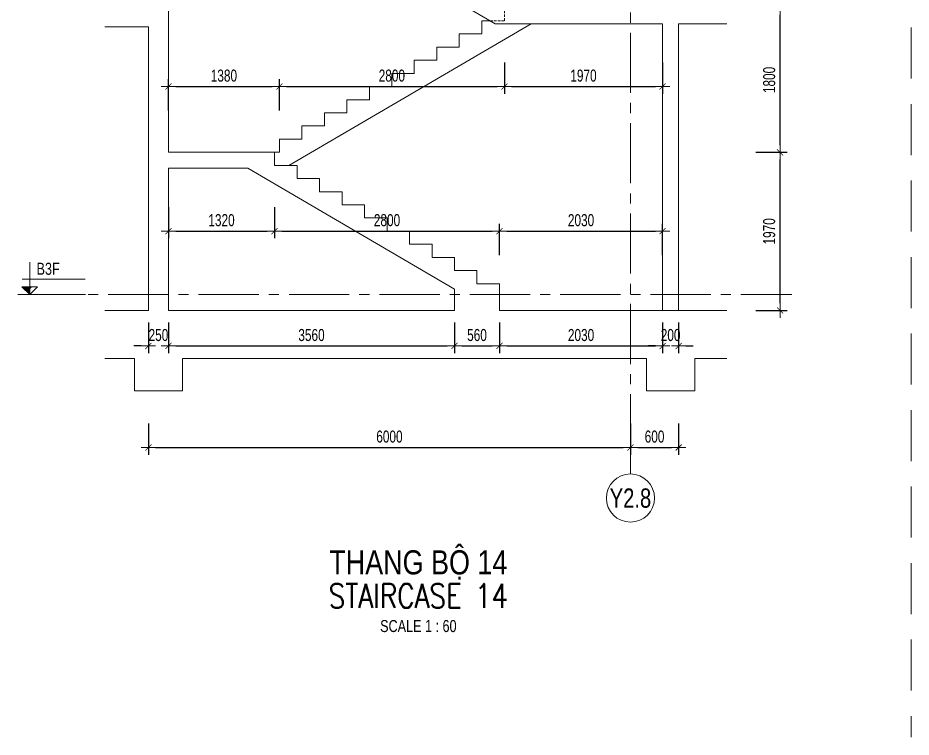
# Model space of a CAD drawing. Header units: millimetres. Extents: x -179076 to 254975, y -18667 to 296191.
# Drawn here: x 128388 to 139506, y 42634 to 51589 of the extents above; entities that cross this region are included whole.
import ezdxf
from ezdxf.enums import TextEntityAlignment as Align

# ---------------------------------------------------------------- set-up
doc = ezdxf.new("R2010")
doc.units = ezdxf.units.MM
doc.linetypes.add('CENTER2', pattern=[1.125, 0.75, -0.125, 0.125, -0.125])
doc.linetypes.add('HIDDEN2', pattern=[4.762499999999999, 3.175, -1.5875])
doc.layers.get('Defpoints').update_dxf_attribs({"color": 151, "lineweight": 9})
for name, color, linetype, lineweight in [('NDC_S_ANNO', 7, 'Continuous', 20), ('NDC_S_AXIS', 5, 'CENTER2', 13), ('NDC_S_CONTINUOUS', 3, 'Continuous', 20), ('NDC_S_DIM', 1, 'Continuous', 15), ('NDC_S_ENG TITLE', 3, 'Continuous', 20), ('NDC_S_HIDDEN', 8, 'HIDDEN2', 13), ('NDC_S_SLAB', 2, 'Continuous', 20), ('NDC_S_SYMBOL', 1, 'Continuous', 15), ('NDC_S_TEXT SYMBOL', 7, 'Continuous', 20), ('NDC_S_VN TEXT', 7, 'Continuous', 20), ('NDC_S_VN TITLE', 6, 'Continuous', 35)]:
    doc.layers.add(name, color=color, linetype=linetype, lineweight=lineweight)
doc.styles.add('NDC_ANNO', font='', dxfattribs={"width": 0.8})
doc.styles.add('NDC_DIM', font='', dxfattribs={"width": 0.75})
doc.styles.add('NDC_EN TXT', font='romans.shx', dxfattribs={"width": 0.8})
doc.styles.add('NDC_VIE TXT', font='arial.ttf', dxfattribs={"width": 0.8})
doc.styles.get('NDC_ANNO').set_extended_font_data('Dotum')
doc.styles.get('NDC_DIM').set_extended_font_data('Dotum')
doc.dimstyles.new('NDC_dim_60', dxfattribs={"dimscale": 60, "dimtxt": 2.5, "dimasz": 1.5, "dimexe": 1.5, "dimexo": 2.5, "dimgap": 1, "dimtad": 1, "dimdec": 0, "dimzin": 0, "dimdsep": 46, "dimtxsty": 'NDC_DIM', "dimblk": 'DIMMARK', "dimcen": 0.09, "dimdle": 1.2, "dimclrd": 1, "dimclre": 1, "dimclrt": 3, "dimadec": 0, "dimazin": 0, "dimtfac": 1, "dimtdec": 0, "dimtix": 1, "dimtofl": 0, "dimtmove": 0, "dimatfit": 3, "dimfxl": 5, "dimfxlon": 1, "dimtolj": 1, "dimtzin": 0, "dimarcsym": 0})

# ---------------------------------------------------------------- blocks, each defined once
blk = doc.blocks.new('DIMMARK')
at = {"layer": 'NDC_S_DIM', "color": 1}
blk.add_line((-1.5, 0), (1, 0), dxfattribs=at)
at = {"layer": 'NDC_S_DIM', "color": 2, "const_width": 0.1}
blk.add_lwpolyline([(-0.4242640687119285, -0.4242640687119285), (0.4242640687119285, 0.4242640687119285)], dxfattribs=at)
blk = doc.blocks.new('*D1864')
at = {"layer": 'Defpoints', "color": 0, "transparency": 16777216}
for p in [(130262.9576458661, 49916.01293951349), (131582.9576458749, 49916.01293951349), (131582.9576458749, 48934.19475769607)]:
    blk.add_point(p, dxfattribs=at)
at = {"layer": 'NDC_S_DIM', "color": 1, "lineweight": -2, "transparency": 16777216}
for p, q in [((130262.9576458661, 49234.19475769607), (130262.9576458661, 48844.19475769607)), ((131582.9576458749, 49234.19475769607), (131582.9576458749, 48844.19475769607)), ((130352.9576458661, 48934.19475769607), (131492.9576458749, 48934.19475769607))]:
    blk.add_line(p, q, dxfattribs=at)
at = {"layer": 'NDC_S_DIM', "color": 1, "lineweight": -2, "transparency": 16777216, "xscale": 90, "yscale": 90, "zscale": 90, "rotation": 180}
blk.add_blockref('DIMMARK', (130262.9576458661, 48934.19475769607), dxfattribs=at)
at = {"layer": 'NDC_S_DIM', "color": 1, "lineweight": -2, "transparency": 16777216, "xscale": 90, "yscale": 90, "zscale": 90}
blk.add_blockref('DIMMARK', (131582.9576458749, 48934.19475769607), dxfattribs=at)
at = {"layer": 'NDC_S_DIM', "color": 3, "transparency": 16777216, "insert": (130922.9576458705, 49069.29652160381), "char_height": 150, "attachment_point": 5, "style": 'NDC_DIM'}
blk.add_mtext('\\A1;1320', dxfattribs=at)
blk = doc.blocks.new('*D1865')
at = {"layer": 'Defpoints', "color": 0, "transparency": 16777216}
for p in [(131582.9576458749, 49916.01293951349), (134382.9576458749, 48934.19475769607), (134382.9576458749, 48279.64930315089)]:
    blk.add_point(p, dxfattribs=at)
at = {"layer": 'NDC_S_DIM', "color": 1, "lineweight": -2, "transparency": 16777216}
for p, q in [((131582.9576458749, 49234.19475769607), (131582.9576458749, 48844.19475769607)), ((131672.9576458749, 48934.19475769607), (134292.9576458749, 48934.19475769607)), ((134382.9576458749, 48634.19475769607), (134382.9576458749, 49024.19475769607))]:
    blk.add_line(p, q, dxfattribs=at)
at = {"layer": 'NDC_S_DIM', "color": 1, "lineweight": -2, "transparency": 16777216, "xscale": 90, "yscale": 90, "zscale": 90, "rotation": 180}
blk.add_blockref('DIMMARK', (131582.9576458749, 48934.19475769607), dxfattribs=at)
at = {"layer": 'NDC_S_DIM', "color": 1, "lineweight": -2, "transparency": 16777216, "xscale": 90, "yscale": 90, "zscale": 90}
blk.add_blockref('DIMMARK', (134382.9576458749, 48934.19475769607), dxfattribs=at)
at = {"layer": 'NDC_S_DIM', "color": 3, "transparency": 16777216, "insert": (132982.9576458749, 49069.29652160381), "char_height": 150, "attachment_point": 5, "style": 'NDC_DIM'}
blk.add_mtext('\\A1;2800', dxfattribs=at)
blk = doc.blocks.new('*D1866')
at = {"layer": 'Defpoints', "color": 0, "transparency": 16777216}
for p in [(136412.9576458358, 48934.19475769607), (134382.9576458749, 48279.64930315089), (136412.9576458358, 47946.01293951454)]:
    blk.add_point(p, dxfattribs=at)
at = {"layer": 'NDC_S_DIM', "color": 1, "lineweight": -2, "transparency": 16777216}
for p, q in [((134382.9576458749, 48634.19475769607), (134382.9576458749, 49024.19475769607)), ((134472.9576458749, 48934.19475769607), (136322.9576458358, 48934.19475769607)), ((136412.9576458358, 48634.19475769607), (136412.9576458358, 49024.19475769607))]:
    blk.add_line(p, q, dxfattribs=at)
at = {"layer": 'NDC_S_DIM', "color": 1, "lineweight": -2, "transparency": 16777216, "xscale": 90, "yscale": 90, "zscale": 90, "rotation": 180}
blk.add_blockref('DIMMARK', (134382.9576458749, 48934.19475769607), dxfattribs=at)
at = {"layer": 'NDC_S_DIM', "color": 1, "lineweight": -2, "transparency": 16777216, "xscale": 90, "yscale": 90, "zscale": 90}
blk.add_blockref('DIMMARK', (136412.9576458358, 48934.19475769607), dxfattribs=at)
at = {"layer": 'NDC_S_DIM', "color": 3, "transparency": 16777216, "insert": (135397.9576458554, 49069.29652160381), "char_height": 150, "attachment_point": 5, "style": 'NDC_DIM'}
blk.add_mtext('\\A1;2030', dxfattribs=at)
blk = doc.blocks.new('*D1867')
at = {"layer": 'Defpoints', "color": 0, "transparency": 16777216}
for p in [(131642.9576458749, 50734.19475769491), (130262.9576458661, 49916.01293951349), (131642.9576458749, 49916.01293951349)]:
    blk.add_point(p, dxfattribs=at)
at = {"layer": 'NDC_S_DIM', "color": 1, "lineweight": -2, "transparency": 16777216}
for p, q in [((130262.9576458661, 50434.19475769491), (130262.9576458661, 50824.19475769491)), ((131642.9576458749, 50434.19475769491), (131642.9576458749, 50824.19475769491)), ((130352.9576458661, 50734.19475769491), (131552.9576458749, 50734.19475769491))]:
    blk.add_line(p, q, dxfattribs=at)
at = {"layer": 'NDC_S_DIM', "color": 1, "lineweight": -2, "transparency": 16777216, "xscale": 90, "yscale": 90, "zscale": 90, "rotation": 180}
blk.add_blockref('DIMMARK', (130262.9576458661, 50734.19475769491), dxfattribs=at)
at = {"layer": 'NDC_S_DIM', "color": 1, "lineweight": -2, "transparency": 16777216, "xscale": 90, "yscale": 90, "zscale": 90}
blk.add_blockref('DIMMARK', (131642.9576458749, 50734.19475769491), dxfattribs=at)
at = {"layer": 'NDC_S_DIM', "color": 3, "transparency": 16777216, "insert": (130952.9576458705, 50869.29652160264), "char_height": 150, "attachment_point": 5, "style": 'NDC_DIM'}
blk.add_mtext('\\A1;1380', dxfattribs=at)
blk = doc.blocks.new('*D1868')
at = {"layer": 'Defpoints', "color": 0, "transparency": 16777216}
for p in [(134443.3800244487, 51552.37657587633), (134443.3800244487, 50734.19475769491), (131642.9576458749, 49916.01293951349)]:
    blk.add_point(p, dxfattribs=at)
at = {"layer": 'NDC_S_DIM', "color": 1, "lineweight": -2, "transparency": 16777216}
for p, q in [((134443.3800244487, 51034.19475769491), (134443.3800244487, 50644.19475769491)), ((131642.9576458749, 50434.19475769491), (131642.9576458749, 50824.19475769491)), ((131732.9576458749, 50734.19475769491), (134353.3800244487, 50734.19475769491))]:
    blk.add_line(p, q, dxfattribs=at)
at = {"layer": 'NDC_S_DIM', "color": 1, "lineweight": -2, "transparency": 16777216, "xscale": 90, "yscale": 90, "zscale": 90, "rotation": 180}
blk.add_blockref('DIMMARK', (131642.9576458749, 50734.19475769491), dxfattribs=at)
at = {"layer": 'NDC_S_DIM', "color": 1, "lineweight": -2, "transparency": 16777216, "xscale": 90, "yscale": 90, "zscale": 90}
blk.add_blockref('DIMMARK', (134443.3800244487, 50734.19475769491), dxfattribs=at)
at = {"layer": 'NDC_S_DIM', "color": 3, "transparency": 16777216, "insert": (133043.1688351618, 50869.29652160264), "char_height": 150, "attachment_point": 5, "style": 'NDC_DIM'}
blk.add_mtext('\\A1;2800', dxfattribs=at)
blk = doc.blocks.new('*D1869')
at = {"layer": 'Defpoints', "color": 0, "transparency": 16777216}
for p in [(134443.3800244487, 51552.37657587633), (136412.9576458358, 51516.01293951256), (136412.9576458358, 50734.19475769491)]:
    blk.add_point(p, dxfattribs=at)
at = {"layer": 'NDC_S_DIM', "color": 1, "lineweight": -2, "transparency": 16777216}
for p, q in [((134443.3800244487, 51034.19475769491), (134443.3800244487, 50644.19475769491)), ((136412.9576458358, 51034.19475769491), (136412.9576458358, 50644.19475769491)), ((134533.3800244487, 50734.19475769491), (136322.9576458358, 50734.19475769491))]:
    blk.add_line(p, q, dxfattribs=at)
at = {"layer": 'NDC_S_DIM', "color": 1, "lineweight": -2, "transparency": 16777216, "xscale": 90, "yscale": 90, "zscale": 90, "rotation": 180}
blk.add_blockref('DIMMARK', (134443.3800244487, 50734.19475769491), dxfattribs=at)
at = {"layer": 'NDC_S_DIM', "color": 1, "lineweight": -2, "transparency": 16777216, "xscale": 90, "yscale": 90, "zscale": 90}
blk.add_blockref('DIMMARK', (136412.9576458358, 50734.19475769491), dxfattribs=at)
at = {"layer": 'NDC_S_DIM', "color": 3, "transparency": 16777216, "insert": (135428.1688351423, 50869.29652160264), "char_height": 150, "attachment_point": 5, "style": 'NDC_DIM'}
blk.add_mtext('\\A1;1970', dxfattribs=at)
blk = doc.blocks.new('kata_block_CT')
at = {"layer": 'NDC_S_ANNO'}
blk.add_hatch(color=3, dxfattribs=at).paths.add_polyline_path([(0, 1.596954857557648), (-1.612010908633238, 1.596954857557648), (0, 0)])
at = {"layer": 'NDC_S_ANNO', "ltscale": 50}
h = blk.add_hatch(dxfattribs=at)
h.set_pattern_fill('ANSI31', color=256, scale=1.406250541793835, style=0)
h.set_pattern_definition([(45.00000000000001, (0, 5.456968210637569e-12), (-3.157122508925224, 3.157122508925225), [])])
h.paths.add_polyline_path([(0, 1.596954857557648), (0, 0), (1.612010908924276, 1.596954857557648)])
for p, q in [((-1.592704896858777, 3.140833880479477), (11.46947077315417, 3.140833880479477)), ((11.56125648126181, 5.456968210637569e-12), (-1.63869572513795, 5.456968210637569e-12))]:
    blk.add_line(p, q, dxfattribs=at)
for points in [[(0, 6.69495074864426), (0, 0)], [(0, 0), (-1.612010908924276, 1.596954857557648), (0, 1.596954857557648)], [(0, 0), (1.612010908924276, 1.596954857557648), (0, 1.596954857557648)]]:
    blk.add_lwpolyline(points, dxfattribs=at)
at = {"layer": 'NDC_S_ANNO', "color": 8, "ltscale": 50}
blk.add_lwpolyline([(0, 0), (-1.612010908633238, 1.596954857557648), (0, 1.596954857557648)], dxfattribs=at)
at = {"layer": 'NDC_S_TEXT SYMBOL', "color": 3, "style": 'NDC_ANNO', "width": 0.8}
blk.add_attdef('CT', (1.409564409346785, 4.068271311703938), '', height=2.5, dxfattribs=at)
blk = doc.blocks.new('*U187')
at = {"layer": 'NDC_S_SYMBOL'}
blk.add_line((3.061616997868383e-16, 5), (4.286263797015736e-16, 9), dxfattribs=at)
blk.add_circle((0, 0), 5, dxfattribs=at)
at = {"layer": 'NDC_S_TEXT SYMBOL', "color": 7, "style": 'NDC_ANNO', "width": 0.8}
blk.add_attdef('GRID', text='', height=4, dxfattribs=at).set_placement((0, 0), align=Align.MIDDLE)
blk = doc.blocks.new('*D1825')
at = {"layer": 'Defpoints', "color": 0, "transparency": 16777216}
for p in [(130012.9576458659, 47946.01293951466), (130262.957645866, 47946.01293951466), (130262.957645866, 47504.23702199243)]:
    blk.add_point(p, dxfattribs=at)
at = {"layer": 'NDC_S_DIM', "color": 1, "lineweight": -2, "transparency": 16777216}
for p, q in [((130012.9576458659, 47796.01293951466), (130012.9576458659, 47414.23702199243)), ((130262.957645866, 47796.01293951466), (130262.957645866, 47414.23702199243)), ((129922.9576458659, 47504.23702199243), (129832.9576458659, 47504.23702199243)), ((130352.957645866, 47504.23702199243), (130442.957645866, 47504.23702199243))]:
    blk.add_line(p, q, dxfattribs=at)
at = {"layer": 'NDC_S_DIM', "color": 1, "lineweight": -2, "transparency": 16777216, "xscale": 90, "yscale": 90, "zscale": 90}
blk.add_blockref('DIMMARK', (130012.9576458659, 47504.23702199243), dxfattribs=at)
at = {"layer": 'NDC_S_DIM', "color": 1, "lineweight": -2, "transparency": 16777216, "xscale": 90, "yscale": 90, "zscale": 90, "rotation": 180}
blk.add_blockref('DIMMARK', (130262.957645866, 47504.23702199243), dxfattribs=at)
at = {"layer": 'NDC_S_DIM', "color": 3, "transparency": 16777216, "insert": (130137.9576458659, 47639.33878590016), "char_height": 150, "attachment_point": 5, "style": 'NDC_DIM'}
blk.add_mtext('\\A1;250', dxfattribs=at)
blk = doc.blocks.new('*D1826')
at = {"layer": 'Defpoints', "color": 0, "transparency": 16777216}
for p in [(130262.957645866, 47946.01293951466), (133822.9576458749, 47946.01293951466), (133822.9576458749, 47504.23702199243)]:
    blk.add_point(p, dxfattribs=at)
at = {"layer": 'NDC_S_DIM', "color": 1, "lineweight": -2, "transparency": 16777216}
for p, q in [((130262.957645866, 47796.01293951466), (130262.957645866, 47414.23702199243)), ((133822.9576458749, 47796.01293951466), (133822.9576458749, 47414.23702199243)), ((130352.957645866, 47504.23702199243), (133732.9576458749, 47504.23702199243))]:
    blk.add_line(p, q, dxfattribs=at)
at = {"layer": 'NDC_S_DIM', "color": 1, "lineweight": -2, "transparency": 16777216, "xscale": 90, "yscale": 90, "zscale": 90, "rotation": 180}
blk.add_blockref('DIMMARK', (130262.957645866, 47504.23702199243), dxfattribs=at)
at = {"layer": 'NDC_S_DIM', "color": 1, "lineweight": -2, "transparency": 16777216, "xscale": 90, "yscale": 90, "zscale": 90}
blk.add_blockref('DIMMARK', (133822.9576458749, 47504.23702199243), dxfattribs=at)
at = {"layer": 'NDC_S_DIM', "color": 3, "transparency": 16777216, "insert": (132042.9576458705, 47639.33878590016), "char_height": 150, "attachment_point": 5, "style": 'NDC_DIM'}
blk.add_mtext('\\A1;3560', dxfattribs=at)
blk = doc.blocks.new('*D1827')
at = {"layer": 'Defpoints', "color": 0, "transparency": 16777216}
for p in [(133822.9576458749, 47946.01293951466), (134382.9576458749, 47946.01293951466), (134382.9576458749, 47504.23702199243)]:
    blk.add_point(p, dxfattribs=at)
at = {"layer": 'NDC_S_DIM', "color": 1, "lineweight": -2, "transparency": 16777216}
for p, q in [((133822.9576458749, 47796.01293951466), (133822.9576458749, 47414.23702199243)), ((134382.9576458749, 47796.01293951466), (134382.9576458749, 47414.23702199243)), ((133912.9576458749, 47504.23702199243), (134292.9576458749, 47504.23702199243))]:
    blk.add_line(p, q, dxfattribs=at)
at = {"layer": 'NDC_S_DIM', "color": 1, "lineweight": -2, "transparency": 16777216, "xscale": 90, "yscale": 90, "zscale": 90, "rotation": 180}
blk.add_blockref('DIMMARK', (133822.9576458749, 47504.23702199243), dxfattribs=at)
at = {"layer": 'NDC_S_DIM', "color": 1, "lineweight": -2, "transparency": 16777216, "xscale": 90, "yscale": 90, "zscale": 90}
blk.add_blockref('DIMMARK', (134382.9576458749, 47504.23702199243), dxfattribs=at)
at = {"layer": 'NDC_S_DIM', "color": 3, "transparency": 16777216, "insert": (134102.9576458749, 47639.33878590016), "char_height": 150, "attachment_point": 5, "style": 'NDC_DIM'}
blk.add_mtext('\\A1;560', dxfattribs=at)
blk = doc.blocks.new('*D1828')
at = {"layer": 'Defpoints', "color": 0, "transparency": 16777216}
for p in [(134382.9576458749, 47946.01293951466), (136412.9576458359, 47946.01293951464), (136412.9576458359, 47504.23702199243)]:
    blk.add_point(p, dxfattribs=at)
at = {"layer": 'NDC_S_DIM', "color": 1, "lineweight": -2, "transparency": 16777216}
for p, q in [((134382.9576458749, 47796.01293951466), (134382.9576458749, 47414.23702199243)), ((136412.9576458359, 47796.01293951464), (136412.9576458359, 47414.23702199243)), ((134472.9576458749, 47504.23702199243), (136322.9576458359, 47504.23702199243))]:
    blk.add_line(p, q, dxfattribs=at)
at = {"layer": 'NDC_S_DIM', "color": 1, "lineweight": -2, "transparency": 16777216, "xscale": 90, "yscale": 90, "zscale": 90, "rotation": 180}
blk.add_blockref('DIMMARK', (134382.9576458749, 47504.23702199243), dxfattribs=at)
at = {"layer": 'NDC_S_DIM', "color": 1, "lineweight": -2, "transparency": 16777216, "xscale": 90, "yscale": 90, "zscale": 90}
blk.add_blockref('DIMMARK', (136412.9576458359, 47504.23702199243), dxfattribs=at)
at = {"layer": 'NDC_S_DIM', "color": 3, "transparency": 16777216, "insert": (135397.9576458554, 47639.33878590016), "char_height": 150, "attachment_point": 5, "style": 'NDC_DIM'}
blk.add_mtext('\\A1;2030', dxfattribs=at)
blk = doc.blocks.new('*D1829')
at = {"layer": 'Defpoints', "color": 0, "transparency": 16777216}
for p in [(136412.9576458359, 47946.01293951464), (136612.9576458358, 47946.01293951464), (136612.9576458358, 47504.23702199243)]:
    blk.add_point(p, dxfattribs=at)
at = {"layer": 'NDC_S_DIM', "color": 1, "lineweight": -2, "transparency": 16777216}
for p, q in [((136412.9576458359, 47796.01293951464), (136412.9576458359, 47414.23702199243)), ((136612.9576458358, 47796.01293951464), (136612.9576458358, 47414.23702199243)), ((136322.9576458359, 47504.23702199243), (136232.9576458359, 47504.23702199243)), ((136702.9576458358, 47504.23702199243), (136792.9576458358, 47504.23702199243))]:
    blk.add_line(p, q, dxfattribs=at)
at = {"layer": 'NDC_S_DIM', "color": 1, "lineweight": -2, "transparency": 16777216, "xscale": 90, "yscale": 90, "zscale": 90}
blk.add_blockref('DIMMARK', (136412.9576458359, 47504.23702199243), dxfattribs=at)
at = {"layer": 'NDC_S_DIM', "color": 1, "lineweight": -2, "transparency": 16777216, "xscale": 90, "yscale": 90, "zscale": 90, "rotation": 180}
blk.add_blockref('DIMMARK', (136612.9576458358, 47504.23702199243), dxfattribs=at)
at = {"layer": 'NDC_S_DIM', "color": 3, "transparency": 16777216, "insert": (136512.9576458358, 47639.33878590016), "char_height": 150, "attachment_point": 5, "style": 'NDC_DIM'}
blk.add_mtext('\\A1;200', dxfattribs=at)
blk = doc.blocks.new('*D1917')
at = {"layer": 'Defpoints', "color": 0, "transparency": 16777216}
for p in [(130012.9576458658, 47946.01293951464), (136012.9576458359, 47946.01293951464), (136012.9576458359, 46239.69443807842)]:
    blk.add_point(p, dxfattribs=at)
at = {"layer": 'NDC_S_DIM', "color": 1, "lineweight": -2, "transparency": 16777216}
for p, q in [((130012.9576458658, 46539.69443807842), (130012.9576458658, 46149.69443807842)), ((136012.9576458359, 46539.69443807842), (136012.9576458359, 46149.69443807842)), ((130102.9576458658, 46239.69443807842), (135922.9576458359, 46239.69443807842))]:
    blk.add_line(p, q, dxfattribs=at)
at = {"layer": 'NDC_S_DIM', "color": 1, "lineweight": -2, "transparency": 16777216, "xscale": 90, "yscale": 90, "zscale": 90, "rotation": 180}
blk.add_blockref('DIMMARK', (130012.9576458658, 46239.69443807842), dxfattribs=at)
at = {"layer": 'NDC_S_DIM', "color": 1, "lineweight": -2, "transparency": 16777216, "xscale": 90, "yscale": 90, "zscale": 90}
blk.add_blockref('DIMMARK', (136012.9576458359, 46239.69443807842), dxfattribs=at)
at = {"layer": 'NDC_S_DIM', "color": 3, "transparency": 16777216, "insert": (133012.9576458508, 46374.79620198615), "char_height": 150, "attachment_point": 5, "style": 'NDC_DIM'}
blk.add_mtext('\\A1;6000', dxfattribs=at)
blk = doc.blocks.new('*D1918')
at = {"layer": 'Defpoints', "color": 0, "transparency": 16777216}
for p in [(136012.9576458359, 47946.01293951464), (136612.9576458358, 47946.01293951454), (136612.9576458358, 46239.69443807842)]:
    blk.add_point(p, dxfattribs=at)
at = {"layer": 'NDC_S_DIM', "color": 1, "lineweight": -2, "transparency": 16777216}
for p, q in [((136012.9576458359, 46539.69443807842), (136012.9576458359, 46149.69443807842)), ((136612.9576458358, 46539.69443807842), (136612.9576458358, 46149.69443807842)), ((136102.9576458359, 46239.69443807842), (136522.9576458358, 46239.69443807842))]:
    blk.add_line(p, q, dxfattribs=at)
at = {"layer": 'NDC_S_DIM', "color": 1, "lineweight": -2, "transparency": 16777216, "xscale": 90, "yscale": 90, "zscale": 90, "rotation": 180}
blk.add_blockref('DIMMARK', (136012.9576458359, 46239.69443807842), dxfattribs=at)
at = {"layer": 'NDC_S_DIM', "color": 1, "lineweight": -2, "transparency": 16777216, "xscale": 90, "yscale": 90, "zscale": 90}
blk.add_blockref('DIMMARK', (136612.9576458358, 46239.69443807842), dxfattribs=at)
at = {"layer": 'NDC_S_DIM', "color": 3, "transparency": 16777216, "insert": (136312.9576458358, 46374.79620198615), "char_height": 150, "attachment_point": 5, "style": 'NDC_DIM'}
blk.add_mtext('\\A1;600', dxfattribs=at)
blk = doc.blocks.new('Drawing name_symbol')
at = {"layer": 'NDC_S_ENG TITLE', "style": 'NDC_EN TXT', "width": 0.8}
blk.add_attdef('SECTDET1', text='', height=5, dxfattribs=at).set_placement((0, 1.011264427095739), align=Align.CENTER)
at = {"layer": 'NDC_S_TEXT SYMBOL', "lineweight": 25, "style": 'NDC_ANNO', "width": 0.8}
blk.add_attdef('SSCALE', text='', height=2.5, dxfattribs=at).set_placement((0, -3.998868953555331), align=Align.CENTER)
at = {"layer": 'NDC_S_VN TITLE', "style": 'NDC_VIE TXT', "width": 0.8}
blk.add_attdef('SECTDET2', text='', height=5, dxfattribs=at).set_placement((0, 7.970649532882817), align=Align.CENTER)
blk = doc.blocks.new('*D2073')
at = {"layer": 'Defpoints', "color": 0, "transparency": 16777216}
for p in [(131642.957645875, 49916.01293951352), (137875.0530546845, 49916.01293951352), (134382.957645875, 47946.01293951467)]:
    blk.add_point(p, dxfattribs=at)
at = {"layer": 'NDC_S_DIM', "color": 1, "lineweight": -2, "transparency": 16777216}
for p, q in [((137575.0530546845, 49916.01293951352), (137965.0530546845, 49916.01293951352)), ((137875.0530546845, 48036.01293951467), (137875.0530546845, 49826.01293951352)), ((137575.0530546845, 47946.01293951467), (137965.0530546845, 47946.01293951467))]:
    blk.add_line(p, q, dxfattribs=at)
at = {"layer": 'NDC_S_DIM', "color": 1, "lineweight": -2, "transparency": 16777216, "xscale": 90, "yscale": 90, "zscale": 90}
for p, rotation in [((137875.0530546845, 49916.01293951352), 90), ((137875.0530546845, 47946.01293951467), 270)]:
    blk.add_blockref('DIMMARK', p, dxfattribs=dict(at, rotation=rotation))
at = {"layer": 'NDC_S_DIM', "color": 3, "transparency": 16777216, "insert": (137739.9512907767, 48931.01293951405), "char_height": 150, "attachment_point": 5, "rotation": 90, "style": 'NDC_DIM'}
blk.add_mtext('\\A1;1970', dxfattribs=at)
blk = doc.blocks.new('*D2074')
at = {"layer": 'Defpoints', "color": 0, "transparency": 16777216}
for p in [(134443.3800244488, 51716.01293951258), (137875.0530546845, 51716.01293951258), (131642.957645875, 49916.01293951352)]:
    blk.add_point(p, dxfattribs=at)
at = {"layer": 'NDC_S_DIM', "color": 1, "lineweight": -2, "transparency": 16777216}
for p, q in [((137575.0530546845, 51716.01293951258), (137965.0530546845, 51716.01293951258)), ((137875.0530546845, 50006.01293951352), (137875.0530546845, 51626.01293951258)), ((137575.0530546845, 49916.01293951352), (137965.0530546845, 49916.01293951352))]:
    blk.add_line(p, q, dxfattribs=at)
at = {"layer": 'NDC_S_DIM', "color": 1, "lineweight": -2, "transparency": 16777216, "xscale": 90, "yscale": 90, "zscale": 90}
for p, rotation in [((137875.0530546845, 51716.01293951258), 90), ((137875.0530546845, 49916.01293951352), 270)]:
    blk.add_blockref('DIMMARK', p, dxfattribs=dict(at, rotation=rotation))
at = {"layer": 'NDC_S_DIM', "color": 3, "transparency": 16777216, "insert": (137739.9512907768, 50816.012939513), "char_height": 150, "attachment_point": 5, "rotation": 90, "style": 'NDC_DIM'}
blk.add_mtext('\\A1;1800', dxfattribs=at)

msp = doc.modelspace()

# ---------------------------------------------------------------- linework, layer by layer
at = {"layer": 'NDC_S_AXIS', "ltscale": 1000}
for p, q in [((136012.9576458359, 62654.26278726239), (136012.9576458359, 45910.32706071359)), ((128388.3161307393, 48146.01294038172), (138023.3694573207, 48146.01294038172))]:
    msp.add_line(p, q, dxfattribs=at)
at = {"layer": 'NDC_S_CONTINUOUS'}
msp.add_line((134777.114092835, 51516.01293951256), (131759.3363150575, 49752.37657587724), dxfattribs=at)
msp.add_lwpolyline([(131582.9576458749, 49916.01293951349), (131642.9576458749, 49916.01293951349), (131642.9576458749, 50079.64930314993), (131922.9576458749, 50079.6493031497), (131922.9576458749, 50243.2856667862), (132202.9576458749, 50243.2856667862), (132202.9576458749, 50406.92203042244), (132482.9576458749, 50406.92203042244), (132482.9576458749, 50570.55839405867), (132762.9576458749, 50570.55839405867), (132762.9576458749, 50734.19475769491), (133042.9576458749, 50734.19475769491), (133042.9576458749, 50897.83112133115), (133322.9576458749, 50897.83112133115), (133322.9576458749, 51061.46748496738), (133602.9576458749, 51061.46748496738), (133602.9576458749, 51225.10384860385), (133882.9576458749, 51225.10384860385), (133882.9576458749, 51388.74021224009), (134162.9576458749, 51388.74021224009), (134162.9576458749, 51552.37657587633), (134266.5789752088, 51552.37657587633)], dxfattribs=at)
at = {"layer": 'NDC_S_HIDDEN', "ltscale": 200}
msp.add_line((139506.489822438, 76233.55789817747), (139506.489822438, 42633.55789821569), dxfattribs=at)
at = {"layer": 'NDC_S_HIDDEN', "ltscale": 10}
msp.add_lwpolyline([(134266.5789752088, 51552.37657587633), (134443.3800244487, 51552.37657587633), (134443.3800244487, 51716.01293951256)], dxfattribs=at)
at = {"layer": 'NDC_S_SLAB'}
for p, q in [((130262.957645866, 53316.0129386444), (130262.957645866, 49916.01293951349)), ((134328.8011974313, 51516.01293951256), (131248.801198915, 53316.01293864445)), ((136412.9576458358, 51516.01293951256), (134328.8011974313, 51516.01293951256)), ((136412.9576458358, 51516.01293951256), (136412.9576458358, 47946.01293951454)), ((137211.4560057006, 51516.01293951236), (136612.9576458358, 51516.01293951245)), ((136612.9576458359, 51516.0129395125), (136612.9576458358, 47946.01293951454)), ((130012.9576458659, 51476.01293951454), (129470.6401478096, 51476.01293951454)), ((130012.9576458659, 51476.01293951454), (130012.9576458659, 47946.01293951466)), ((131582.9576458749, 49916.01293951349), (130262.957645866, 49916.01293951349)), ((130262.957645866, 49716.01293951349), (130262.957645866, 47946.01293951466)), ((131248.801198915, 49716.01293951349), (130262.957645866, 49716.01293951349)), ((133822.9576458749, 48211.63579518727), (131248.801198915, 49716.01293951349)), ((133822.9576458749, 48211.63579518727), (133822.9576458749, 47946.01293951466)), ((130012.9576458659, 47946.01293951466), (129470.6401478096, 47946.01293951461)), ((133822.9576458749, 47946.01293951466), (130262.957645866, 47946.01293951466)), ((137211.4560057006, 47946.0129395145), (134382.9576458749, 47946.01293951466))]:
    msp.add_line(p, q, dxfattribs=at)
for points in [[(134382.9576458749, 47946.01293951466), (134382.9576458749, 48279.64930315089), (134102.9576458749, 48279.64930315089), (134102.9576458749, 48443.28566678713), (133822.9576458749, 48443.28566678713), (133822.9576458749, 48606.92203042337), (133542.9576458749, 48606.92203042337), (133542.9576458749, 48770.5583940596), (133262.9576458749, 48770.5583940596), (133262.9576458749, 48934.19475769607), (132982.9576458749, 48934.19475769607), (132982.9576458749, 49097.83112133231), (132702.9576458749, 49097.83112133231), (132702.9576458749, 49261.46748496855), (132422.9576458749, 49261.46748496855), (132422.9576458749, 49425.10384860478), (132142.9576458749, 49425.10384860478), (132142.9576458749, 49588.74021224102), (131862.9576458749, 49588.74021224102), (131862.9576458749, 49752.37657587726), (131582.9576458749, 49752.37657587726), (131582.9576458749, 49916.01293951349), (130262.957645866, 49916.01293951349)], [(129470.6401478096, 47346.01293951442), (129837.9576458659, 47346.01293951442), (129837.9576458659, 46946.01293951466), (130437.9576458659, 46946.01293951466), (130437.957645866, 47346.01293951448), (136212.9576458361, 47346.01293951437), (136212.9576458361, 46946.0129395146), (136812.9576458361, 46946.0129395146), (136812.9576458361, 47346.01293951442), (137211.4560057006, 47346.01293951437)]]:
    msp.add_lwpolyline(points, dxfattribs=at)

# ---------------------------------------------------------------- block references
at = {"layer": 'NDC_S_ANNO', "xscale": 60, "yscale": 60, "zscale": 60}
msp.add_blockref('Drawing name_symbol', (133372.9882701414, 44181.77031901415), dxfattribs=at).add_auto_attribs({'SECTDET1': 'STAIRCASE 14', 'SECTDET2': 'THANG BỘ 14', 'SSCALE': 'SCALE 1 : 60'})
at = {"layer": 'NDC_S_AXIS', "xscale": 60, "yscale": 60, "zscale": 60}
msp.add_blockref('*U187', (136012.9576458359, 45610.32706071359), dxfattribs=at).add_auto_attribs({'GRID': 'Y2.8'})
at = {"layer": 'NDC_S_VN TEXT', "xscale": 60, "yscale": 60, "zscale": 60}
msp.add_blockref('kata_block_CT', (128536.3876112103, 48146.01294038138), dxfattribs=at).add_auto_attribs({'CT': 'B3F'})

# ---------------------------------------------------------------- dimensions: what is measured, and where the dimension line sits
at = {"layer": 'NDC_S_DIM'}
dim = msp.add_linear_dim(base=(137875.0530546845, 51716.01293951258), p1=(131642.9576458749, 49916.01293951349), p2=(134443.3800244487, 51716.01293951256), angle=90, dimstyle='NDC_dim_60', override={"dimtmove": 1}, dxfattribs=at)
dim.commit()
dim.dimension.update_dxf_attribs({"geometry": '*D2074', "text_midpoint": (137739.9512907768, 50816.012939513)})
for base, p1, p2, picture, middle in [((134443.3800244487, 50734.19475769491), (131642.9576458749, 49916.01293951349), (134443.3800244487, 51552.37657587633), '*D1868', (133043.1688351618, 50869.29652160264)), ((136412.9576458358, 50734.19475769491), (134443.3800244487, 51552.37657587633), (136412.9576458358, 51516.01293951256), '*D1869', (135428.1688351423, 50869.29652160264)), ((134382.9576458749, 48934.19475769607), (131582.9576458749, 49916.01293951349), (134382.9576458749, 48279.64930315089), '*D1865', (132982.9576458749, 49069.29652160381)), ((136412.9576458358, 48934.19475769607), (134382.9576458749, 48279.64930315089), (136412.9576458358, 47946.01293951454), '*D1866', (135397.9576458554, 49069.29652160381)), ((133822.9576458749, 47504.23702199243), (130262.957645866, 47946.01293951466), (133822.9576458749, 47946.01293951466), '*D1826', (132042.9576458705, 47639.33878590016)), ((134382.9576458749, 47504.23702199243), (133822.9576458749, 47946.01293951466), (134382.9576458749, 47946.01293951466), '*D1827', (134102.9576458749, 47639.33878590016)), ((136412.9576458359, 47504.23702199243), (134382.9576458749, 47946.01293951466), (136412.9576458359, 47946.01293951464), '*D1828', (135397.9576458554, 47639.33878590016)), ((136612.9576458358, 46239.69443807842), (136012.9576458359, 47946.01293951464), (136612.9576458358, 47946.01293951454), '*D1918', (136312.9576458358, 46374.79620198615)), ((136612.9576458358, 47504.23702199243), (136412.9576458359, 47946.01293951464), (136612.9576458358, 47946.01293951464), '*D1829', (136512.9576458358, 47639.33878590016))]:
    dim = msp.add_linear_dim(base=base, p1=p1, p2=p2, dimstyle='NDC_dim_60', override={"dimtmove": 1}, dxfattribs=at)
    dim.commit()
    dim.dimension.update_dxf_attribs({"geometry": picture, "text_midpoint": middle})
for base, p1, p2, picture, middle in [((131642.9576458749, 50734.19475769491), (130262.9576458661, 49916.01293951349), (131642.9576458749, 49916.01293951349), '*D1867', (130952.9576458705, 50869.29652160264)), ((131582.9576458749, 48934.19475769607), (130262.9576458661, 49916.01293951349), (131582.9576458749, 49916.01293951349), '*D1864', (130922.9576458705, 49069.29652160381)), ((130262.957645866, 47504.23702199243), (130012.9576458659, 47946.01293951466), (130262.957645866, 47946.01293951466), '*D1825', (130137.9576458659, 47639.33878590016)), ((136012.9576458359, 46239.69443807842), (130012.9576458658, 47946.01293951464), (136012.9576458359, 47946.01293951464), '*D1917', (133012.9576458508, 46374.79620198615))]:
    dim = msp.add_linear_dim(base=base, p1=p1, p2=p2, dimstyle='NDC_dim_60', dxfattribs=at)
    dim.commit()
    dim.dimension.update_dxf_attribs({"geometry": picture, "text_midpoint": middle})
dim = msp.add_linear_dim(base=(137875.0530546845, 49916.01293951352), p1=(134382.9576458749, 47946.01293951466), p2=(131642.9576458749, 49916.01293951349), angle=90, dimstyle='NDC_dim_60', dxfattribs=at)
dim.commit()
dim.dimension.update_dxf_attribs({"geometry": '*D2073', "text_midpoint": (137739.9512907767, 48931.01293951405)})

doc.saveas('drawing.dxf')
